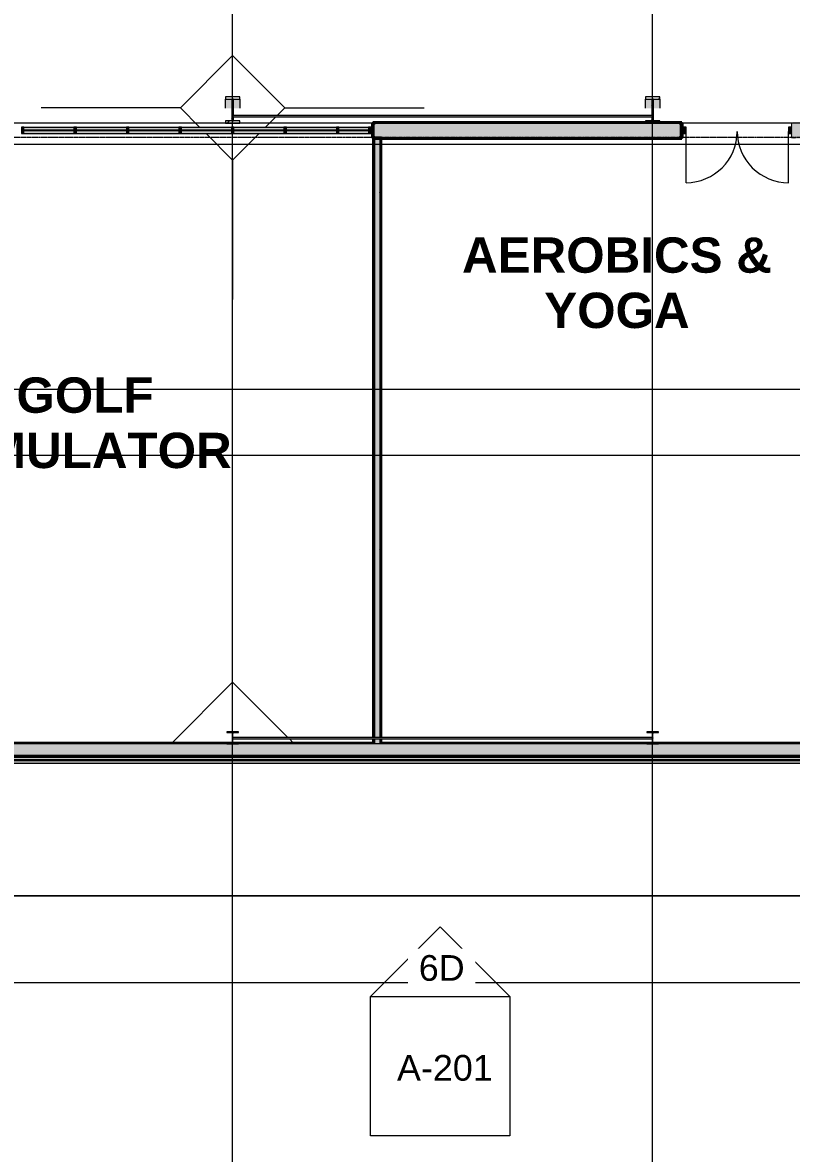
# Model space of a CAD drawing. Header units: inches. Extents: x 25369 to 33161, y -23509 to -20274.
# Drawn here: x 30318 to 30848, y -23070 to -22290 of the extents above; entities that cross this region are included whole.
import ezdxf

# ---------------------------------------------------------------- set-up
doc = ezdxf.new("R2010")
doc.units = ezdxf.units.IN
doc.header["$MEASUREMENT"] = 0
doc.linetypes.add('Dash 1_16_', pattern=[0.125, 0.0625, -0.0625])
doc.linetypes.add('Grid Line 1_2_', pattern=[0.875, 0.5, -0.125, 0.125, -0.125])
for name, color, linetype, lineweight in [('A-DETL', 90, 'Continuous', 9), ('A-DOOR', 31, 'Continuous', 9), ('A-GLAZ-CURT', 52, 'Continuous', 9), ('A-GLAZ-CWMG', 51, 'Continuous', 9), ('A-WALL', 113, 'Continuous', 9), ('A-WALL-PATT', 111, 'Continuous', 25), ('C-TOPO', 7, 'Continuous', 9), ('Conc', 7, 'Continuous', 13), ('G-ANNO-SYMB', 111, 'Continuous', 9), ('I-WALL', 2, 'Continuous', 9), ('L-SITE-WALL', 31, 'Continuous', 9), ('M-AREA-IDEN', 171, 'Continuous', 9), ('S-BEAM', 12, 'Continuous', 9), ('S-COLS', 52, 'Continuous', 9), ('S-GRID', 1, 'Continuous', 9)]:
    doc.layers.add(name, color=color, linetype=linetype, lineweight=lineweight)
doc.styles.add('Arial_1', font='arial.ttf', dxfattribs={"height": 17.703593})
doc.styles.add('Arial_B', font='arialbd.ttf', dxfattribs={"height": 24.354149})
pattern_1 = [(0, (5929.126, 0), (61.44, 15.36), [2.534, -43.546, 2.534, -43.546, -245.76]), (0, (5929.126, 0), (61.44, 15.36), [-92.16, 2.534, -89.626, 2.534, -43.546, -107.52]), (0, (5929.126, 0), (61.44, 15.36), [-230.4, 2.534, -28.186, 2.534, -74.266]), (120, (5952.166, 7.68), (-44.02215, 45.528601), [2.534, -43.546, 2.534, -43.546, -245.76]), (120, (5952.166, 7.68), (-44.02215, 45.528601), [-92.16, 2.534, -89.626, 2.534, -43.546, -107.52]), (120, (5952.166, 7.68), (-44.02215, 45.528601), [-230.4, 2.534, -28.186, 2.534, -74.266]), (240, (5959.846, 38.4), (-17.41785, -60.888601), [2.534, -43.546, 2.534, -43.546, -245.76]), (240, (5959.846, 38.4), (-17.41785, -60.888601), [-92.16, 2.534, -89.626, 2.534, -43.546, -107.52]), (240, (5959.846, 38.4), (-17.41785, -60.888601), [-230.4, 2.534, -28.186, 2.534, -74.266])]
pattern_2 = [(161.57, (5930.086, 0.96), (-7.6802237, -0.0009796), [0, -54.643, 6.067, 0]), (18.43, (5928.166, 0.96), (-7.6802237, 0.0009796), [0, -54.643, 6.067, 0]), (108.43, (5930.086, 0.96), (3.8382953, -19.20136532), [18.211, -42.499]), (71.57, (5928.166, 0.96), (3.8382953, 19.20136532), [18.211, -42.499])]
pattern_3 = [(225, (30752.017, -22360.053), (19.00703, -19.00703), []), (225, (30752.017, -22388.853), (19.00703, -19.00703), [])]
pattern_4 = [(225, (30462.517, -22360.053), (19.00703, -19.00703), []), (225, (30462.517, -22388.853), (19.00703, -19.00703), [])]

# ---------------------------------------------------------------- blocks, each defined once
blk = doc.blocks.new('Struct_Xcel_Sports Complex_rvt-2-Overall Floor Plan')
at = {"layer": 'L-SITE-WALL', "lineweight": 5}
h = blk.add_hatch(color=254, dxfattribs=at)
h.paths.add_polyline_path([(25977.95, -22798.8), (25981.02, -22798.8), (25981.02, -22795.43), (26018.08, -22795.43), (26018.08, -22798.8), (26088.45, -22798.8), (26088.45, -22795.43), (26123.27, -22795.43), (26123.27, -22790.8), (25980.77, -22790.8), (25980.77, -22798.62), (25836.27, -22798.62), (25836.27, -22795.3), (25797.58, -22795.3), (25797.58, -22798.62), (25672.89, -22798.62), (25672.83, -22798.48), (25336.81, -22798.43), (25336.81, -22796.91), (25501.08, -22796.91), (25501.08, -22796.55), (25336.74, -22796.55), (25336.74, -22798.62), (25244.4, -22798.62), (25244.4, -22798.8), (25797.83, -22798.8), (25797.83, -22795.43), (25836.02, -22795.43), (25836.02, -22798.8), (25976.39, -22798.8)], flags=0)
h.paths.add_polyline_path([(25170.82, -22798.8), (25243.4, -22798.8), (25243.4, -22798.62), (25112.52, -22798.62), (25112.52, -22795.3), (25074.08, -22795.3), (25074.08, -22795.43), (25112.27, -22795.44), (25112.27, -22798.8), (25170.39, -22798.8)], flags=0)
h.paths.add_polyline_path([(25074.08, -22798.8), (25074.08, -22798.62), (24244.02, -22798.62), (24244.02, -22790.8), (24137.7, -22790.8), (24137.7, -22795.43), (24172.52, -22795.43), (24172.52, -22798.8), (24207.7, -22798.8), (24207.7, -22795.43), (24243.77, -22795.43), (24243.77, -22798.8), (25073.33, -22798.8)], flags=0)
h.paths.add_polyline_path([(23907.48, -22798.8), (23954.52, -22798.8), (23954.52, -22795.43), (24132.95, -22795.43), (24132.95, -22790.8), (23954.27, -22790.8), (23954.27, -22798.62), (23375.52, -22798.62), (23375.52, -22795.3), (22949.77, -22795.28), (22949.77, -22790.8), (22949.27, -22790.8), (22949.24, -22794.66), (22949.02, -22795.12), (22948.57, -22795.3), (22941.9, -22795.28), (22941.47, -22795.1), (22941.27, -22794.6), (22941.27, -22790.8), (22810.7, -22790.8), (22810.7, -22798.62), (22652.4, -22798.62), (22652.4, -22798.8), (22811.39, -22798.8), (22811.39, -22795.43), (22832.58, -22795.43), (22832.58, -22798.8), (22867.77, -22798.8), (22867.77, -22795.43), (22941.02, -22795.43), (22941.02, -22798.8), (23337.08, -22798.8), (23337.08, -22795.43), (23375.27, -22795.43), (23375.27, -22798.8), (23837.3, -22798.8)], flags=0)
h.paths.add_polyline_path([(22651.4, -22798.8), (22651.4, -22798.62), (22458.77, -22798.62), (22458.77, -22795.3), (22420.08, -22795.3), (22420.08, -22798.62), (22314.02, -22798.62), (22314.02, -22790.8), (22171.52, -22790.8), (22171.52, -22795.43), (22313.77, -22795.43), (22313.77, -22798.8), (22420.33, -22798.8), (22420.33, -22795.43), (22458.52, -22795.43), (22458.52, -22798.8), (22644.14, -22798.8)], flags=0)
h.paths.add_polyline_path([(22059.02, -22798.8), (22059.58, -22798.8), (22059.58, -22795.43), (22059.02, -22795.43), (22059.02, -22798.8)], flags=0)
h.paths.add_polyline_path([(22941.33, -22798.48), (22941.33, -22796.91), (23336.77, -22796.91), (23336.77, -22798.48), (22959.98, -22798.48)], flags=0)
h.paths.add_polyline_path([(25505.64, -22796.91), (25517.89, -22796.91), (25517.89, -22795.3), (25505.64, -22795.3)], flags=0)
h.paths.add_polyline_path([(22061.58, -22795.43), (22166.77, -22795.43), (22166.77, -22790.8), (22061.52, -22790.8), (22061.52, -22795.43)], flags=0)
h.paths.add_polyline_path([(26199.02, -22795.43), (26281.52, -22795.43), (26281.52, -22790.8), (26128.02, -22790.8), (26128.02, -22795.43), (26198.02, -22795.43)], flags=0)
h.paths.add_polyline_path([(22941.96, -22794.95), (22948.57, -22794.95), (22948.81, -22794.85), (22948.92, -22794.6), (22948.92, -22790.8), (22941.61, -22790.8), (22941.64, -22794.66), (22941.72, -22794.85)], flags=0)
at = {"layer": 'A-DETL', "color": 7}
for p, q in [((24533.39, -22313.05), (24533.39, -22217.05)), ((24533.39, -22313.05), (24497.39, -22349.05)), ((24569.39, -22349.05), (24533.39, -22313.05)), ((24497.39, -22349.05), (24401.39, -22349.05)), ((24497.39, -22349.05), (24510.64, -22362.3)), ((24564.11, -22354.33), (24569.39, -22349.05)), ((24569.39, -22349.05), (24665.39, -22349.05)), ((24556.14, -22362.3), (24563.11, -22355.33)), ((24515.14, -22366.8), (24533.39, -22385.05)), ((24533.39, -22385.05), (24551.64, -22366.8)), ((24533.39, -22385.05), (24533.39, -22481.05)), ((24533.39, -22744.8), (24533.39, -22648.8)), ((24491.64, -22786.55), (24533.39, -22744.8)), ((24533.39, -22744.8), (24571.5, -22782.91)), ((24572.5, -22783.91), (24575.14, -22786.55))]:
    blk.add_line(p, q, dxfattribs=at)
at = {"layer": 'A-DETL', "linetype": 'Dash 1_16_'}
for p, q in [((24528.39, -22359.55), (24248.89, -22359.55)), ((24629.02, -22359.55), (24538.39, -22359.55)), ((24918.52, -22359.55), (24843.89, -22359.55)), ((24629.02, -22369.55), (24246.27, -22369.55)), ((24918.52, -22369.55), (24843.89, -22369.55))]:
    blk.add_line(p, q, dxfattribs=at)
at = {"layer": 'L-SITE-WALL', "color": 7}
blk.add_line((25074.08, -22798.8), (24243.77, -22798.8), dxfattribs=at)
blk = doc.blocks.new('W-Wide Flange-Column - B2_E-V5-Overall Floor Plan')
at = {"layer": 'S-COLS'}
h = blk.add_hatch(dxfattribs=at)
h.set_pattern_fill('FP_9', color=256, style=0, pattern_type=2)
h.set_pattern_definition([(225, (30752.017, -22783.178), (19.00703, -19.00703), []), (225, (30752.017, -22811.978), (19.00703, -19.00703), [])])
h.paths.add_polyline_path([(4, 4.13), (-4, 4.13), (-4, 3.69), (-0.84, 3.69), (-0.35, 3.49), (-0.14, 3), (-0.11, 0.65), (0.06, 0.73), (0.14, 0.73), (0.14, 3), (0.35, 3.49), (0.84, 3.69), (4, 3.69)], flags=0)
h.paths.add_polyline_path([(-0.14, -0.15), (-0.14, -3), (-0.35, -3.49), (-0.84, -3.69), (-4, -3.69), (-4, -4.12), (4, -4.12), (4, -3.69), (0.84, -3.69), (0.35, -3.49), (0.14, -3), (0.13, -0.27), (-0.06, -0.23)], flags=0)
at = {"layer": 'S-COLS', "lineweight": 15}
for p, q in [((4, 4.13), (-4, 4.13)), ((-4, 4.13), (-4, 3.69)), ((-4, 3.69), (-0.84, 3.69)), ((-0.14, 3), (-0.14, 0.62)), ((0.14, 0.73), (0.14, 3)), ((0.84, 3.69), (4, 3.69)), ((4, 3.69), (4, 4.13)), ((-0.84, -3.69), (-4, -3.69)), ((-4, -3.69), (-4, -4.12)), ((-4, -4.12), (4, -4.12)), ((-0.14, -0.15), (-0.14, -3)), ((0.14, -3), (0.14, -0.27)), ((4, -3.69), (0.84, -3.69)), ((4, -4.12), (4, -3.69))]:
    blk.add_line(p, q, dxfattribs=at)
for centre, start, end in [((-0.84, 3), 0, 90), ((0.84, 3), 90, 180), ((-0.84, -3), 270, 0), ((0.84, -3), 180, 270)]:
    blk.add_arc(centre, 0.691, start, end, dxfattribs=at)
blk = doc.blocks.new('W-Wide Flange-Column - B2_E-V11-Overall Floor Plan')
at = {"layer": 'S-COLS', "lineweight": 15}
for p, q in [((4, 4.13), (-4, 4.13)), ((-4, 4.13), (-4, 3.69)), ((-4, 3.69), (-0.84, 3.69)), ((-0.14, 3), (-0.14, 0.73)), ((0.14, 0.64), (0.14, 3)), ((0.84, 3.69), (4, 3.69)), ((4, 3.69), (4, 4.13)), ((-0.84, -3.69), (-4, -3.69)), ((-4, -3.69), (-4, -4.12)), ((-4, -4.12), (4, -4.12)), ((-0.14, -0.27), (-0.14, -3)), ((0.14, -3), (0.14, -0.17)), ((4, -3.69), (0.84, -3.69)), ((4, -4.12), (4, -3.69))]:
    blk.add_line(p, q, dxfattribs=at)
for centre, start, end in [((-0.84, 3), 0, 90), ((0.84, 3), 90, 180), ((-0.84, -3), 270, 0), ((0.84, -3), 180, 270)]:
    blk.add_arc(centre, 0.691, start, end, dxfattribs=at)
blk = doc.blocks.new('columns and girder2 - one-V29-Overall Floor Plan')
at = {"layer": 'S-BEAM'}
h = blk.add_hatch(dxfattribs=at)
h.set_pattern_fill('FP_26', color=256, style=0, pattern_type=2)
h.set_pattern_definition(pattern_3)
h.paths.add_polyline_path([(5, -1.25), (-5, -1.25), (-5, -2), (5, -2)], flags=0)
h.paths.add_polyline_path([(5, -17.03), (-5, -17.03), (-5, -18.55), (5, -18.55)], flags=0)
h.paths.add_polyline_path([(3, -1204.89), (-5, -1204.89), (-5, -1206.4), (5, -1206.4), (5, -1204.89)], flags=0)
h.paths.add_polyline_path([(3, -1224.25), (-5, -1224.25), (-5, -1225), (5, -1225), (5, -1224.25)], flags=0)
h = blk.add_hatch(dxfattribs=at)
h.set_pattern_fill('FP_26', color=256, style=0, pattern_type=2)
h.set_pattern_definition(pattern_3)
h.paths.add_polyline_path([(0, -5.72), (0.22, -5.6), (0.01, -5.71)], flags=0)
h.paths.add_polyline_path([(0.62, -2), (-0.63, -2), (-0.63, -17.03), (0.62, -17.03), (0.62, -5.72), (-0.16, -5.67), (-0.36, -5.33), (-0.22, -4.84), (0, -4.72), (0.62, -4.72), (0.62, -3.89)], flags=0)
h.paths.add_polyline_path([(-0.63, -1206.4), (-0.63, -1224.25), (0.62, -1224.25), (0.56, -1216.22), (-0.11, -1216.15), (-0.29, -1216.06), (-0.4, -1215.7), (-0.28, -1215.35), (0.01, -1215.21), (0.62, -1215.21), (0.62, -1206.4)], flags=0)
h = blk.add_hatch(color=256, dxfattribs=at)
h.paths.add_polyline_path([(-0.63, -10.69), (-5, -10.69), (-5, -17.03), (-0.63, -17.03), (-0.63, -13.58)], flags=0)
h.paths.add_polyline_path([(3, -10.69), (0.62, -10.69), (0.62, -17.03), (5, -17.03), (5, -10.69)], flags=0)
at = {"layer": 'S-BEAM', "lineweight": 15}
for p, q in [((-5, -1.25), (-5, -2)), ((-5, -2), (5, -2)), ((0.62, -2), (-0.63, -2)), ((-0.63, -2), (-0.63, -17.03)), ((0.62, -4.72), (0.62, -2)), ((0.62, -17.03), (0.62, -5.72)), ((5, -2), (5, -1.25)), ((5, -17.03), (-5, -17.03)), ((-5, -17.03), (-5, -18.55)), ((-5, -18.55), (5, -18.55)), ((-0.63, -17.03), (0.62, -17.03)), ((5, -18.55), (5, -17.03))]:
    blk.add_line(p, q, dxfattribs=at)
at = {"layer": 'S-BEAM'}
for p, q in [((-5, -17.03), (-5, -10.69)), ((5, -10.69), (5, -17.03))]:
    blk.add_line(p, q, dxfattribs=at)
blk = doc.blocks.new('columns and girder2 - one-V30-Overall Floor Plan')
at = {"layer": 'S-BEAM'}
h = blk.add_hatch(dxfattribs=at)
h.set_pattern_fill('FP_27', color=256, style=0, pattern_type=2)
h.set_pattern_definition(pattern_4)
h.paths.add_polyline_path([(5, -0.5), (-5, -0.5), (-5, -2), (5, -2)], flags=0)
h.paths.add_polyline_path([(-5, -17.03), (-5, -18.55), (5, -18.55), (5, -17.03)], flags=0)
h.paths.add_polyline_path([(-5, -1204.89), (-5, -1206.4), (5, -1206.4), (5, -1204.89)], flags=0)
h.paths.add_polyline_path([(5, -1224.25), (-5, -1224.25), (-5, -1225), (5, -1225)], flags=0)
h = blk.add_hatch(dxfattribs=at)
h.set_pattern_fill('FP_27', color=256, style=0, pattern_type=2)
h.set_pattern_definition(pattern_4)
h.paths.add_polyline_path([(0.62, -2), (-0.63, -2), (-0.63, -4.72), (0.1, -4.78), (0.26, -4.87), (0.35, -5.27), (0.26, -5.57), (-0.1, -5.72), (-0.63, -5.72), (-0.63, -17.03), (0.62, -17.03), (0.62, -3.89)], flags=0)
h.paths.add_polyline_path([(-0.63, -1206.4), (-0.6, -1215.22), (-0.3, -1215.22), (-0.03, -1215.36), (0.08, -1215.72), (-0.04, -1216.07), (-0.43, -1216.21), (-0.63, -1216.22), (-0.63, -1224.25), (0.62, -1224.25), (0.62, -1206.4)], flags=0)
h = blk.add_hatch(color=256, dxfattribs=at)
h.paths.add_polyline_path([(0.62, -10.69), (0.62, -17.03), (5, -17.03), (5, -10.69)], flags=0)
h.paths.add_polyline_path([(-5, -10.69), (-5, -17.03), (-0.63, -17.03), (-0.63, -10.69)], flags=0)
at = {"layer": 'S-BEAM', "lineweight": 15}
for p, q in [((5, -0.5), (-5, -0.5)), ((-5, -0.5), (-5, -2)), ((-5, -2), (5, -2)), ((0.62, -2), (-0.63, -2)), ((-0.63, -2), (-0.63, -4.72)), ((-0.63, -5.72), (-0.63, -17.03)), ((0.62, -17.03), (0.62, -2)), ((5, -2), (5, -0.5)), ((5, -17.03), (-5, -17.03)), ((-5, -17.03), (-5, -18.55)), ((-5, -18.55), (5, -18.55)), ((-0.63, -17.03), (0.62, -17.03)), ((5, -18.55), (5, -17.03))]:
    blk.add_line(p, q, dxfattribs=at)
at = {"layer": 'S-BEAM'}
for p, q in [((-5, -17.03), (-5, -10.69)), ((5, -10.69), (5, -17.03))]:
    blk.add_line(p, q, dxfattribs=at)
blk = doc.blocks.new('System Panel - Interior Glazing-1259709-Overall Floor Plan')
at = {"layer": 'A-GLAZ-CURT'}
blk.add_hatch(color=256, dxfattribs=at).paths.add_polyline_path([(10.19, -0.56), (-10.19, -0.56), (-10.19, -0.94), (10.19, -0.94)], flags=0)
for p, q in [((10.19, -0.56), (-10.19, -0.56)), ((-10.19, -0.56), (-10.19, -0.94)), ((-10.19, -0.94), (10.19, -0.94)), ((10.19, -0.94), (10.19, -0.56))]:
    blk.add_line(p, q, dxfattribs=at)
blk = doc.blocks.new('System Panel - Interior Glazing-1220293-Overall Floor Plan')
at = {"layer": 'A-GLAZ-CURT'}
blk.add_hatch(color=256, dxfattribs=at).paths.add_polyline_path([(17.22, -0.56), (-17.22, -0.56), (-17.22, -0.94), (17.22, -0.94)], flags=0)
for p, q in [((17.22, -0.56), (-17.22, -0.56)), ((-17.22, -0.56), (-17.22, -0.94)), ((-17.22, -0.94), (17.22, -0.94)), ((17.22, -0.94), (17.22, -0.56))]:
    blk.add_line(p, q, dxfattribs=at)
blk = doc.blocks.new('Rectangular Mullion - Interior 1_75_ x 4_5_-1259707-Overall Floor Plan')
at = {"layer": 'A-GLAZ-CWMG'}
h = blk.add_hatch(color=256, dxfattribs=at)
h.paths.add_polyline_path([(24609.34, -22366.8), (24627.02, -22366.8), (24627.02, -22364.74), (24606.64, -22364.74), (24606.64, -22366.8)], flags=0)
h.paths.add_polyline_path([(24609.34, -22364.37), (24627.02, -22364.37), (24627.02, -22362.3), (24606.64, -22362.3), (24606.64, -22364.37)], flags=0)
for p, q in [((24606.64, -22362.3), (24627.02, -22362.3)), ((24606.64, -22366.8), (24627.02, -22366.8))]:
    blk.add_line(p, q, dxfattribs=at)
blk = doc.blocks.new('Rectangular Mullion - Interior 1_75_ x 4_5_-1179494-Overall Floor Plan')
at = {"layer": 'A-GLAZ-CWMG'}
h = blk.add_hatch(color=256, dxfattribs=at)
h.paths.add_polyline_path([(24574.24, -22366.8), (24604.89, -22366.8), (24604.89, -22364.74), (24570.45, -22364.74), (24570.45, -22366.8)], flags=0)
h.paths.add_polyline_path([(24574.24, -22364.37), (24604.89, -22364.37), (24604.89, -22362.3), (24570.45, -22362.3), (24570.45, -22364.37)], flags=0)
for p, q in [((24570.45, -22362.3), (24604.89, -22362.3)), ((24570.45, -22366.8), (24604.89, -22366.8))]:
    blk.add_line(p, q, dxfattribs=at)
blk = doc.blocks.new('Rectangular Mullion - Interior 1_75_ x 4_5_-1220298-Overall Floor Plan')
at = {"layer": 'A-GLAZ-CWMG'}
blk.add_hatch(color=256, dxfattribs=at).paths.add_polyline_path([(0, -1.5), (0, 3), (-1.75, 3), (-1.75, -1.5)], flags=0)
at = {"layer": 'A-GLAZ-CWMG', "lineweight": 13}
for p, q in [((0, 3), (-1.75, 3)), ((-1.75, 3), (-1.75, -1.5)), ((0, -1.5), (0, 3)), ((-1.75, -1.5), (0, -1.5))]:
    blk.add_line(p, q, dxfattribs=at)
blk = doc.blocks.new('Rectangular Mullion - Interior 1_75_ x 4_5_-1220290-Overall Floor Plan')
at = {"layer": 'A-GLAZ-CWMG'}
blk.add_hatch(color=256, dxfattribs=at).paths.add_polyline_path([(-0.88, -1.5), (-0.88, 3), (0.87, 3), (0.87, -1.5)], flags=0)
at = {"layer": 'A-GLAZ-CWMG', "lineweight": 13}
for p, q in [((-0.88, 3), (0.87, 3)), ((-0.88, -1.5), (-0.88, 3)), ((0.87, 3), (0.87, -1.5)), ((0.87, -1.5), (-0.88, -1.5))]:
    blk.add_line(p, q, dxfattribs=at)
blk = doc.blocks.new('Round Bar - 1_-1257056-Overall Floor Plan')
at = {"layer": 'S-BEAM'}
for points in [[(24533.39, -22355.33), (24533.65, -22355.19), (24533.76, -22354.83), (24533.65, -22354.48), (24533.39, -22354.33), (24533.13, -22354.48), (24533.02, -22354.83), (24533.13, -22355.19)], [(24626.88, -22355.33), (24678.15, -22355.26), (24678.14, -22355.02), (24678.1, -22354.33), (24533.49, -22354.39), (24533.68, -22354.57), (24533.73, -22354.92), (24533.57, -22355.23), (24533.49, -22355.33), (24609.34, -22355.33)]]:
    blk.add_hatch(color=256, dxfattribs=at).paths.add_polyline_path(points, flags=0)
for p, q in [((24678.62, -22354.33), (24533.39, -22354.33)), ((24533.39, -22355.33), (24678.62, -22355.33))]:
    blk.add_line(p, q, dxfattribs=at)
for start_param, end_param in [(0, 3.141593), (3.141593, 6.283185)]:
    blk.add_ellipse((24533.39, -22354.83), major_axis=(0, 0.5), ratio=0.73532, start_param=start_param, end_param=end_param, dxfattribs=at)
blk = doc.blocks.new('Round Bar - 1_-1257174-Overall Floor Plan')
at = {"layer": 'S-BEAM'}
for points in [[(24802.35, -22355.33), (24822.73, -22355.28), (24822.53, -22354.94), (24822.61, -22354.52), (24822.89, -22354.33), (24678.15, -22354.41), (24678.14, -22354.64), (24678.14, -22355.28), (24678.17, -22355.33), (24784.8, -22355.33)], [(24822.89, -22355.33), (24823.05, -22355.28), (24823.18, -22355.15), (24823.25, -22354.72), (24823.05, -22354.38), (24822.89, -22354.33), (24822.6, -22354.52), (24822.53, -22354.95), (24822.6, -22355.15)]]:
    blk.add_hatch(color=256, dxfattribs=at).paths.add_polyline_path(points, flags=0)
for p, q in [((24822.89, -22354.33), (24677.63, -22354.33)), ((24677.69, -22355.33), (24822.89, -22355.33))]:
    blk.add_line(p, q, dxfattribs=at)
for start_param, end_param in [(0, 3.141593), (3.141593, 6.283185)]:
    blk.add_ellipse((24822.89, -22354.83), major_axis=(0, 0.5), ratio=0.73532, start_param=start_param, end_param=end_param, dxfattribs=at)
blk = doc.blocks.new('Round Bar - 1_-1264636-Overall Floor Plan')
at = {"layer": 'S-BEAM'}
for points in [[(24533.34, -22783.91), (24533.5, -22783.77), (24533.56, -22783.41), (24533.5, -22783.06), (24533.34, -22782.91), (24533.19, -22783.06), (24533.12, -22783.41), (24533.19, -22783.77)], [(24678.13, -22783.91), (24678.13, -22782.91), (24533.43, -22783), (24533.51, -22783.15), (24533.53, -22783.59), (24533.42, -22783.84), (24533.42, -22783.91), (24678.12, -22783.91)]]:
    blk.add_hatch(color=256, dxfattribs=at).paths.add_polyline_path(points, flags=0)
for p, q in [((24678.94, -22782.91), (24533.34, -22782.91)), ((24533.34, -22783.91), (24678.92, -22783.91))]:
    blk.add_line(p, q, dxfattribs=at)
for start_param, end_param in [(0, 3.141593), (3.141593, 6.283185)]:
    blk.add_ellipse((24533.34, -22783.41), major_axis=(0, 0.5), ratio=0.440323, start_param=start_param, end_param=end_param, dxfattribs=at)
blk = doc.blocks.new('Round Bar - 1_-1264677-Overall Floor Plan')
at = {"layer": 'S-BEAM'}
for points in [[(24819.89, -22783.91), (24822.82, -22783.83), (24822.74, -22783.68), (24822.73, -22783.24), (24822.84, -22782.99), (24822.84, -22782.91), (24678.13, -22783), (24678.13, -22783.91), (24802.35, -22783.91)], [(24822.91, -22783.91), (24823.07, -22783.77), (24823.13, -22783.41), (24823.07, -22783.06), (24822.91, -22782.91), (24822.76, -22783.06), (24822.69, -22783.41), (24822.76, -22783.77)]]:
    blk.add_hatch(color=256, dxfattribs=at).paths.add_polyline_path(points, flags=0)
for p, q in [((24822.91, -22782.91), (24677.33, -22782.91)), ((24677.32, -22783.91), (24822.91, -22783.91))]:
    blk.add_line(p, q, dxfattribs=at)
for start_param, end_param in [(0, 3.141593), (3.141593, 6.283185)]:
    blk.add_ellipse((24822.91, -22783.41), major_axis=(0, 0.5), ratio=0.440323, start_param=start_param, end_param=end_param, dxfattribs=at)
blk = doc.blocks.new('Door_Single_Storefront - one-1371410-Overall Floor Plan')
at = {"layer": 'A-DOOR'}
blk.add_line((-17.65625, -35.3125), (-17.65625, 0), dxfattribs=at)
blk.add_arc((-17.65625, 0), 35.3125, 270, 0, dxfattribs=at)
blk = doc.blocks.new('Rectangular Mullion - Interior 1_75_ x 4_5_-1318268-Overall Floor Plan')
at = {"layer": 'A-GLAZ-CWMG'}
blk.add_hatch(color=256, dxfattribs=at).paths.add_polyline_path([(0, 1.5), (0, -3), (-1.75, -3), (-1.75, 1.5)], flags=0)
at = {"layer": 'A-GLAZ-CWMG', "lineweight": 13}
for p, q in [((-1.75, 1.5), (0, 1.5)), ((-1.75, -3), (-1.75, 1.5)), ((0, 1.5), (0, -3)), ((0, -3), (-1.75, -3))]:
    blk.add_line(p, q, dxfattribs=at)
blk = doc.blocks.new('Rectangular Mullion - Interior 1_75_ x 4_5_-1318283-Overall Floor Plan')
at = {"layer": 'A-GLAZ-CWMG'}
blk.add_hatch(color=256, dxfattribs=at).paths.add_polyline_path([(-1.75, 1.5), (-1.75, -3), (0, -3), (0, 1.5)], flags=0)
at = {"layer": 'A-GLAZ-CWMG', "lineweight": 13}
for p, q in [((0, 1.5), (-1.75, 1.5)), ((-1.75, 1.5), (-1.75, -3)), ((0, -3), (0, 1.5)), ((-1.75, -3), (0, -3))]:
    blk.add_line(p, q, dxfattribs=at)
blk = doc.blocks.new('Door_Single_Storefront - one-1371411-Overall Floor Plan')
at = {"layer": 'A-DOOR'}
blk.add_line((-17.65625, 35.3125), (-17.65625, 0), dxfattribs=at)
blk.add_arc((-17.65625, 0), 35.3125, 360, 90, dxfattribs=at)
blk = doc.blocks.new('Elevation - Detail Number-93309-Overall Floor Plan')
at = {"layer": 'G-ANNO-SYMB'}
for p, q in [((-0.25, -0.25), (-0.25, 0.25)), ((-0.25, 0.25), (0.25, 0.25)), ((0.25, 0.25), (0.25, -0.25)), ((0.25, -0.25), (-0.25, -0.25))]:
    blk.add_line(p, q, dxfattribs=at)
blk = doc.blocks.new('Elevation - Detail Number-93036-Overall Floor Plan')
at = {"layer": 'G-ANNO-SYMB'}
for p, q in [((0, 0.25), (-0.25, 0)), ((0.25, 0), (0, 0.25)), ((-0.25, 0), (0.25, 0))]:
    blk.add_line(p, q, dxfattribs=at)

msp = doc.modelspace()

# ---------------------------------------------------------------- hatches: boundary and pattern name
at = {"layer": 'A-WALL', "lineweight": 5}
h = msp.add_hatch(color=256, dxfattribs=at)
h.paths.add_polyline_path([(30173.89, -22796.8), (30173.85, -22787.3), (30173.14, -22787.3), (30173.14, -22796.8)], flags=0)
h.paths.add_polyline_path([(31003.2, -22796.8), (31003.2, -22786.55), (30899.14, -22786.55), (30899.14, -22787.3), (31002.45, -22787.3), (31002.45, -22796.8)], flags=0)
h.paths.add_polyline_path([(30187.54, -22787.3), (30458.52, -22787.3), (30458.52, -22786.87), (30461.68, -22786.87), (30462.22, -22786.55), (30173.32, -22786.55), (30173.36, -22786.67), (30173.85, -22786.87), (30177.02, -22786.87), (30177.02, -22787.3)], flags=0)
h.paths.add_polyline_path([(30573.56, -22787.3), (30748.02, -22787.3), (30748.02, -22786.87), (30751.18, -22786.87), (30751.72, -22786.55), (30565.14, -22786.55), (30565.14, -22787.3)], flags=0)
h.paths.add_polyline_path([(30766.57, -22787.3), (30894.39, -22787.3), (30894.39, -22786.55), (30752.32, -22786.55), (30752.36, -22786.67), (30752.85, -22786.87), (30756.02, -22786.87), (30756.02, -22787.3)], flags=0)
h.paths.add_polyline_path([(30468.28, -22787.3), (30559.14, -22787.3), (30559.14, -22786.55), (30462.82, -22786.55), (30462.86, -22786.67), (30463.35, -22786.87), (30466.52, -22786.87), (30466.52, -22787.3)], flags=0)
for points in [[(30173.14, -22798.3), (31003.2, -22798.3), (31003.2, -22796.8), (30173.14, -22796.8)], [(30173.89, -22795.8), (31002.45, -22795.8), (31002.45, -22795.3), (30173.89, -22795.3)]]:
    msp.add_hatch(color=256, dxfattribs=at).paths.add_polyline_path(points, flags=0)
at = {"layer": 'A-WALL'}
msp.add_hatch(color=256, dxfattribs=at).paths.add_polyline_path([(30173.14, -22798.62), (31003.2, -22798.62), (31003.2, -22798.3), (30173.14, -22798.3)], flags=0)
at = {"layer": 'A-WALL-PATT', "lineweight": 9}
h = msp.add_hatch(dxfattribs=at)
h.set_pattern_fill('FP_16', color=256, style=0, pattern_type=2)
h.set_pattern_definition(pattern_2)
h.paths.add_polyline_path([(31667.89, -22369.55), (31667.89, -22359.55), (31492.64, -22359.55), (31492.64, -22369.55), (31661.43, -22369.55)], flags=0)
h.paths.add_polyline_path([(31410.64, -22369.55), (31410.64, -22359.55), (31090.64, -22359.55), (31090.64, -22369.55), (31310.5, -22369.55)], flags=0)
h.paths.add_polyline_path([(31047.14, -22369.55), (31047.14, -22359.55), (30849.39, -22359.55), (30849.39, -22369.55), (31029.76, -22369.55)], flags=0)
h.paths.add_polyline_path([(30771.27, -22369.55), (30771.27, -22359.55), (30559.89, -22359.55), (30559.89, -22369.55), (30749.02, -22369.55)], flags=0)
h.paths.add_polyline_path([(28727.77, -22369.55), (28727.77, -22359.55), (28710.52, -22359.55), (28710.52, -22369.55), (28713.64, -22369.55)], flags=0)
h = msp.add_hatch(dxfattribs=at)
h.set_pattern_fill('FP_15', color=256, style=0, pattern_type=2)
h.set_pattern_definition(pattern_1)
h.paths.add_polyline_path([(30559.14, -22787.3), (30559.77, -22787.3), (30559.77, -22783.91), (30559.14, -22783.91), (30559.14, -22786.55)], flags=0)
h.paths.add_polyline_path([(30559.77, -22782.91), (30559.77, -22370.18), (30564.52, -22370.18), (30564.52, -22369.55), (30559.14, -22369.55), (30559.15, -22782.91)], flags=0)
h = msp.add_hatch(dxfattribs=at)
h.set_pattern_fill('FP_15', color=256, style=0, pattern_type=2)
h.set_pattern_definition(pattern_1)
h.paths.add_polyline_path([(30559.77, -22787.3), (30560.39, -22787.3), (30560.39, -22783.91), (30559.77, -22783.91), (30559.77, -22786.55)], flags=0)
h.paths.add_polyline_path([(30560.39, -22782.91), (30560.39, -22370.8), (30563.89, -22370.8), (30563.89, -22370.18), (30559.77, -22370.18), (30559.77, -22782.91)], flags=0)
h = msp.add_hatch(dxfattribs=at)
h.set_pattern_fill('FP_15', color=256, style=0, pattern_type=2)
h.set_pattern_definition(pattern_1)
h.paths.add_polyline_path([(30563.89, -22787.3), (30564.52, -22787.3), (30564.51, -22783.91), (30563.89, -22783.91), (30563.89, -22786.55)], flags=0)
h.paths.add_polyline_path([(30564.52, -22782.91), (30564.52, -22370.18), (30563.89, -22370.18), (30563.89, -22782.91), (30564.51, -22782.91)], flags=0)
h = msp.add_hatch(dxfattribs=at)
h.set_pattern_fill('FP_15', color=256, style=0, pattern_type=2)
h.set_pattern_definition(pattern_1)
h.paths.add_polyline_path([(30564.52, -22787.3), (30565.14, -22787.3), (30565.14, -22783.91), (30564.52, -22783.91), (30564.52, -22786.55)], flags=0)
h.paths.add_polyline_path([(30565.14, -22782.91), (30565.14, -22369.55), (30564.52, -22369.55), (30564.52, -22782.91), (30565.14, -22782.91)], flags=0)
h = msp.add_hatch(dxfattribs=at)
h.set_pattern_fill('FP_16', color=256, style=0, pattern_type=2)
h.set_pattern_definition(pattern_2)
h.paths.add_polyline_path([(30187.54, -22795.3), (31002.45, -22795.3), (31002.45, -22787.3), (30173.89, -22787.3), (30173.89, -22795.3)], flags=0)
h = msp.add_hatch(dxfattribs=at)
h.set_pattern_fill('FP_18', color=256, style=0, pattern_type=2)
h.set_pattern_definition([(0, (5929.126, 0), (0, 24), []), (90, (5929.126, 0), (-24, 1e-15), [])])
h.paths.add_polyline_path([(30173.89, -22796.8), (31002.45, -22796.8), (31002.45, -22795.8), (30173.89, -22795.8)], flags=0)
at = {"layer": 'I-WALL'}
h = msp.add_hatch(color=256, dxfattribs=at)
h.paths.add_polyline_path([(31667.89, -22369.55), (31668.64, -22369.55), (31668.64, -22358.8), (31491.89, -22358.8), (31491.89, -22369.55), (31492.64, -22369.55), (31492.64, -22359.55), (31667.89, -22359.55)], flags=0)
h.paths.add_polyline_path([(31410.64, -22369.55), (31411.39, -22369.55), (31411.39, -22358.8), (31089.89, -22358.8), (31089.89, -22369.55), (31090.64, -22369.55), (31090.64, -22359.55), (31410.64, -22359.55)], flags=0)
h.paths.add_polyline_path([(31047.89, -22369.55), (31047.89, -22358.8), (30848.64, -22358.8), (30848.64, -22369.55), (30849.39, -22369.55), (30849.39, -22359.55), (31047.14, -22359.55), (31047.14, -22369.55)], flags=0)
h.paths.add_polyline_path([(30772.02, -22369.55), (30772.02, -22358.8), (30559.14, -22358.8), (30559.14, -22369.55), (30559.89, -22369.55), (30559.89, -22359.55), (30771.27, -22359.55), (30771.27, -22369.55)], flags=0)
h.paths.add_polyline_path([(28727.77, -22369.55), (28728.52, -22369.55), (28728.52, -22358.8), (28720.52, -22358.8), (28720.52, -22359.55), (28727.77, -22359.55)], flags=0)
at = {"layer": 'I-WALL', "lineweight": 5}
h = msp.add_hatch(color=256, dxfattribs=at)
h.paths.add_polyline_path([(31668.64, -22370.3), (31668.64, -22369.55), (31491.89, -22369.55), (31491.89, -22370.3), (31661.43, -22370.3)], flags=0)
h.paths.add_polyline_path([(31411.39, -22370.3), (31411.39, -22369.55), (31236.89, -22369.55), (31236.89, -22370.3), (31310.5, -22370.3)], flags=0)
h.paths.add_polyline_path([(31232.14, -22370.3), (31232.14, -22369.55), (31089.89, -22369.55), (31089.89, -22370.3), (31170.13, -22370.3)], flags=0)
h.paths.add_polyline_path([(31047.89, -22370.3), (31047.89, -22369.55), (30848.64, -22369.55), (30848.64, -22370.3), (31029.76, -22370.3)], flags=0)
h.paths.add_polyline_path([(30772.02, -22370.3), (30772.02, -22369.55), (30559.14, -22369.55), (30559.14, -22370.3), (30749.02, -22370.3)], flags=0)
h.paths.add_polyline_path([(28728.52, -22370.3), (28728.52, -22369.55), (28710.52, -22369.55), (28710.52, -22370.3), (28713.64, -22370.3)], flags=0)
h = msp.add_hatch(color=256, dxfattribs=at)
h.paths.add_polyline_path([(30560.39, -22787.3), (30563.89, -22787.3), (30563.89, -22783.91), (30560.39, -22783.91), (30560.39, -22786.55)], flags=0)
h.paths.add_polyline_path([(30561.89, -22782.91), (30563.89, -22782.91), (30563.89, -22370.8), (30560.39, -22370.8), (30560.42, -22782.91)], flags=0)
at = {"layer": 'L-SITE-WALL', "lineweight": 5}
h = msp.add_hatch(color=256, dxfattribs=at)
h.paths.add_polyline_path([(32187.82, -22800.8), (32216.02, -22800.8), (32216.02, -22798.8), (32215.14, -22798.8), (32215.14, -22799.93), (32017.58, -22799.93), (32017.58, -22798.8), (31947.2, -22798.8), (31947.2, -22799.93), (31910.14, -22799.93), (31910.14, -22798.8), (31765.14, -22798.8), (31765.14, -22799.93), (31726.95, -22799.93), (31726.95, -22798.8), (31173.53, -22798.8), (31173.53, -22800.8), (32152.73, -22800.8)], flags=0)
h.paths.add_polyline_path([(31163.21, -22799.27), (31163.06, -22799.4), (31163.21, -22799.33)], flags=0)
h.paths.add_polyline_path([(31169.33, -22799.27), (31169.39, -22799.4), (31169.56, -22799.39), (31169.36, -22799.28)], flags=0)
h.paths.add_polyline_path([(31161.87, -22800.8), (31161.92, -22800.72), (31161.87, -22800.58), (31161.87, -22799.4), (31162.72, -22799.4), (31162.75, -22799.25), (31164.31, -22799.13), (31169.33, -22799.21), (31169.35, -22799.26), (31169.84, -22799.29), (31169.84, -22799.37), (31169.9, -22799.4), (31170.67, -22799.4), (31170.67, -22800.8), (31172.53, -22800.8), (31172.53, -22798.8), (31041.39, -22798.8), (31041.39, -22799.93), (31003.2, -22799.93), (31003.2, -22798.8), (30172.89, -22798.8), (30172.89, -22799.93), (30136.83, -22799.93), (30136.83, -22798.8), (30101.64, -22798.8), (30101.64, -22799.93), (29883.64, -22799.93), (29883.64, -22798.8), (29304.39, -22798.8), (29304.39, -22799.93), (29266.2, -22799.93), (29266.2, -22798.8), (28870.14, -22798.8), (28870.14, -22799.93), (28796.89, -22799.93), (28796.89, -22798.8), (28761.7, -22798.8), (28761.7, -22799.93), (28740.52, -22799.93), (28740.52, -22798.8), (28581.53, -22798.8), (28581.53, -22800.8), (31161.36, -22800.8)], flags=0)
h.paths.add_polyline_path([(31162.31, -22800.8), (31162.31, -22800.72), (31162.29, -22800.8)], flags=0)
h.paths.add_polyline_path([(31170.18, -22800.8), (31170.27, -22800.72), (31170.22, -22800.71)], flags=0)
h.paths.add_polyline_path([(28571.21, -22799.27), (28571.06, -22799.4), (28571.21, -22799.33)], flags=0)
h.paths.add_polyline_path([(28577.33, -22799.27), (28577.39, -22799.4), (28577.45, -22799.33), (28577.36, -22799.28)], flags=0)
h.paths.add_polyline_path([(28555.72, -22800.8), (28569.92, -22800.72), (28569.87, -22800.58), (28569.87, -22799.4), (28570.72, -22799.4), (28570.75, -22799.25), (28572.31, -22799.13), (28577.33, -22799.21), (28577.35, -22799.26), (28577.84, -22799.29), (28577.84, -22799.37), (28577.9, -22799.4), (28578.67, -22799.4), (28578.67, -22800.8), (28580.53, -22800.8), (28580.53, -22798.8), (28387.64, -22798.8), (28387.64, -22799.93), (28349.45, -22799.93), (28349.45, -22798.8), (28242.89, -22798.8), (28242.89, -22799.93), (27988.7, -22799.93), (27988.7, -22798.8), (27988.14, -22798.8), (27988.14, -22799.93), (27986.14, -22799.93), (27986.14, -22798.8), (27985.27, -22798.8), (27985.27, -22800.8), (28538.18, -22800.8)], flags=0)
at = {"layer": 'S-COLS'}
h = msp.add_hatch(dxfattribs=at)
h.set_pattern_fill('FP_13', color=256, style=0, pattern_type=2)
h.set_pattern_definition([(45, (5929.126, 0), (-19.00703, 19.00703), []), (45, (5929.126, 28.8), (-19.00703, 19.00703), [])])
h.paths.add_polyline_path([(30561.03, -22369.55), (30560.9, -22369.24), (30560.6, -22369.12), (30558.67, -22368.81), (30558.67, -22360.29), (30560.9, -22359.86), (30561.03, -22359.55), (30558.14, -22359.55), (30558.14, -22369.55)], flags=0)

# ---------------------------------------------------------------- linework, layer by layer
at = {"layer": 'A-WALL'}
for p, q in [((30559.89, -22359.55), (30559.89, -22369.55)), ((30559.89, -22359.55), (30771.27, -22359.55)), ((30771.27, -22369.55), (30771.27, -22359.55)), ((30559.77, -22370.18), (30559.77, -22782.94)), ((30564.52, -22370.18), (30559.77, -22370.18)), ((30564.52, -22370.18), (30564.52, -22782.94)), ((30565.14, -22369.55), (30771.27, -22369.55)), ((30563.89, -22370.8), (30560.39, -22370.8)), ((30560.39, -22370.8), (30560.39, -22782.94)), ((30563.89, -22370.8), (30563.89, -22782.94)), ((30458.52, -22787.3), (30177.02, -22787.3)), ((30748.02, -22787.3), (30466.52, -22787.3)), ((30559.14, -22786.55), (30559.14, -22787.3)), ((30559.77, -22783.87), (30559.77, -22787.3)), ((30560.39, -22783.87), (30560.39, -22787.3)), ((30563.89, -22783.87), (30563.89, -22787.3)), ((30564.52, -22783.87), (30564.52, -22787.3)), ((30565.14, -22786.55), (30565.14, -22787.3)), ((31002.45, -22787.3), (30756.02, -22787.3)), ((31003.2, -22796.8), (30173.14, -22796.8)), ((31003.2, -22798.3), (30173.14, -22798.3)), ((31002.45, -22795.3), (30173.89, -22795.3)), ((31002.45, -22795.8), (30173.89, -22795.8))]:
    msp.add_line(p, q, dxfattribs=at)
at = {"layer": 'A-WALL', "lineweight": 25}
for p, q in [((30462.22, -22786.55), (30173.32, -22786.55)), ((30559.14, -22786.55), (30462.82, -22786.55)), ((30751.72, -22786.55), (30565.14, -22786.55)), ((30894.39, -22786.55), (30752.32, -22786.55)), ((30173.14, -22798.62), (31003.2, -22798.62))]:
    msp.add_line(p, q, dxfattribs=at)
at = {"layer": 'C-TOPO'}
for p, q in [((30173.14, -22892.07), (31910.14, -22892.07)), ((31910.14, -22892.07), (30173.14, -22892.07)), ((32293.1, -22952.07), (29633.03, -22952.07)), ((32214.02, -22952.07), (29633.03, -22952.07))]:
    msp.add_line(p, q, dxfattribs=at)
at = {"layer": 'Conc'}
for p, q in [((30173.14, -22892.07), (31910.14, -22892.07)), ((32088.02, -22952.07), (29633.03, -22952.07))]:
    msp.add_line(p, q, dxfattribs=at)
at = {"layer": 'G-ANNO-SYMB'}
for p, q in [((32512.73, -22374.36), (27926.42, -22374.36)), ((32512.73, -22588.63), (27922.79, -22588.63))]:
    msp.add_line(p, q, dxfattribs=at)
at = {"layer": 'I-WALL', "lineweight": 25}
for p, q in [((30559.14, -22358.8), (30559.14, -22782.94)), ((30772.02, -22358.8), (30559.14, -22358.8)), ((30772.02, -22370.3), (30772.02, -22358.8)), ((30565.14, -22369.55), (30559.14, -22369.55)), ((30559.14, -22370.3), (30772.02, -22370.3)), ((30565.14, -22782.94), (30565.14, -22369.55)), ((30559.14, -22783.87), (30559.14, -22786.55)), ((30565.14, -22786.55), (30565.14, -22783.87))]:
    msp.add_line(p, q, dxfattribs=at)
at = {"layer": 'L-SITE-WALL'}
for p, q in [((30172.89, -22798.8), (31003.2, -22798.8)), ((31161.95, -22800.8), (28581.51, -22800.8))]:
    msp.add_line(p, q, dxfattribs=at)
at = {"layer": 'S-COLS', "lineweight": 15}
for p, q in [((30561.03, -22359.55), (30558.14, -22359.55)), ((30558.14, -22359.55), (30558.14, -22369.55)), ((30558.67, -22360.29), (30560.6, -22359.99)), ((30558.67, -22368.81), (30558.67, -22360.29)), ((30773.02, -22359.55), (30770.13, -22359.55)), ((30770.56, -22359.99), (30772.49, -22360.29)), ((30772.49, -22360.29), (30772.49, -22368.81)), ((30773.02, -22369.55), (30773.02, -22359.55)), ((30850.53, -22359.55), (30847.64, -22359.55)), ((30847.64, -22359.55), (30847.64, -22369.55)), ((30558.14, -22369.55), (30561.03, -22369.55)), ((30560.6, -22369.12), (30558.67, -22368.81)), ((30770.13, -22369.55), (30773.02, -22369.55)), ((30772.49, -22368.81), (30770.56, -22369.12)), ((30847.64, -22369.55), (30850.53, -22369.55))]:
    msp.add_line(p, q, dxfattribs=at)
for centre, start, end in [((30560.6, -22359.55), 270, 0), ((30770.56, -22359.55), 180, 270), ((30560.6, -22369.55), 0, 90), ((30770.56, -22369.55), 90, 180)]:
    msp.add_arc(centre, 0.436, start, end, dxfattribs=at)
at = {"layer": 'S-GRID', "linetype": 'Grid Line 1_2_'}
for p, q in [((30462.52, -23095.8), (30462.52, -20550.05)), ((30752.02, -23095.8), (30752.02, -20550.05)), ((30462.52, -23413.24), (30462.52, -20902.43)), ((30752.02, -23413.24), (30752.02, -20902.43)), ((32648.19, -22359.55), (28582.64, -22359.55)), ((33026.59, -22359.55), (28666.64, -22359.55)), ((32930.59, -22369.55), (28666.64, -22369.55)), ((32356.47, -22543.05), (27400.49, -22543.05)), ((32648.19, -22543.05), (27719.33, -22543.05)), ((32356.47, -22787.3), (27400.49, -22787.3)), ((32648.19, -22787.3), (27719.33, -22787.3)), ((32260.47, -22795.3), (27496.49, -22795.3)), ((32552.19, -22795.3), (27844.64, -22795.3))]:
    msp.add_line(p, q, dxfattribs=at)

# ---------------------------------------------------------------- block references
at = {"lineweight": 5}
msp.add_blockref('Struct_Xcel_Sports Complex_rvt-2-Overall Floor Plan', (5929.13, 0), dxfattribs=at)
at = {"layer": 'A-DOOR'}
msp.add_blockref('Door_Single_Storefront - one-1371410-Overall Floor Plan', (30792.67, -22365.3), dxfattribs=at)
at = {"layer": 'A-DOOR', "rotation": 180}
msp.add_blockref('Door_Single_Storefront - one-1371411-Overall Floor Plan', (30827.99, -22365.3), dxfattribs=at)
at = {"layer": 'A-GLAZ-CURT', "rotation": 180}
for name, p in [('System Panel - Interior Glazing-1220293-Overall Floor Plan', (30335.86, -22365.3)), ('System Panel - Interior Glazing-1220293-Overall Floor Plan', (30372.05, -22365.3)), ('System Panel - Interior Glazing-1220293-Overall Floor Plan', (30408.24, -22365.3)), ('System Panel - Interior Glazing-1220293-Overall Floor Plan', (30444.42, -22365.3)), ('System Panel - Interior Glazing-1220293-Overall Floor Plan', (30480.61, -22365.3)), ('System Panel - Interior Glazing-1220293-Overall Floor Plan', (30516.8, -22365.3)), ('System Panel - Interior Glazing-1259709-Overall Floor Plan', (30545.95, -22365.3))]:
    msp.add_blockref(name, p, dxfattribs=at)
at = {"layer": 'A-GLAZ-CWMG', "extrusion": (0, 0, -1)}
for p in [(-30317.77, -22365.3), (-30353.95, -22365.3), (-30390.14, -22365.3), (-30426.33, -22365.3), (-30462.52, -22365.3), (-30498.7, -22365.3), (-30534.89, -22365.3)]:
    msp.add_blockref('Rectangular Mullion - Interior 1_75_ x 4_5_-1220290-Overall Floor Plan', p, dxfattribs=at)
at = {"layer": 'A-GLAZ-CWMG'}
for name, p in [('Rectangular Mullion - Interior 1_75_ x 4_5_-1179494-Overall Floor Plan', (5748.19, 0)), ('Rectangular Mullion - Interior 1_75_ x 4_5_-1179494-Overall Floor Plan', (5784.38, 0)), ('Rectangular Mullion - Interior 1_75_ x 4_5_-1179494-Overall Floor Plan', (5820.56, 0)), ('Rectangular Mullion - Interior 1_75_ x 4_5_-1179494-Overall Floor Plan', (5856.75, 0)), ('Rectangular Mullion - Interior 1_75_ x 4_5_-1179494-Overall Floor Plan', (5892.94, 0)), ('Rectangular Mullion - Interior 1_75_ x 4_5_-1179494-Overall Floor Plan', (5929.13, 0)), ('Rectangular Mullion - Interior 1_75_ x 4_5_-1259707-Overall Floor Plan', (5929.13, 0)), ('Rectangular Mullion - Interior 1_75_ x 4_5_-1220298-Overall Floor Plan', (30557.89, -22365.3))]:
    msp.add_blockref(name, p, dxfattribs=at)
at = {"layer": 'A-GLAZ-CWMG', "rotation": 180}
msp.add_blockref('Rectangular Mullion - Interior 1_75_ x 4_5_-1318283-Overall Floor Plan', (30773.27, -22365.3), dxfattribs=at)
at = {"layer": 'A-GLAZ-CWMG', "extrusion": (0, 0, -1), "rotation": 180}
msp.add_blockref('Rectangular Mullion - Interior 1_75_ x 4_5_-1318268-Overall Floor Plan', (-30847.39, -22365.3), dxfattribs=at)
at = {"layer": 'G-ANNO-SYMB', "xscale": 191.9999999999999, "yscale": 191.9999999999999, "zscale": 191.9999999999999}
for name, p in [('Elevation - Detail Number-93036-Overall Floor Plan', (30605.61, -22961.32)), ('Elevation - Detail Number-93309-Overall Floor Plan', (30605.61, -23009.32))]:
    msp.add_blockref(name, p, dxfattribs=at)
at = {"layer": 'S-BEAM', "rotation": 180}
for name, p in [('columns and girder2 - one-V30-Overall Floor Plan', (30462.52, -22360.05)), ('columns and girder2 - one-V29-Overall Floor Plan', (30752.02, -22360.05))]:
    msp.add_blockref(name, p, dxfattribs=at)
at = {"layer": 'S-BEAM'}
for name in ['Round Bar - 1_-1257056-Overall Floor Plan', 'Round Bar - 1_-1257174-Overall Floor Plan', 'Round Bar - 1_-1264636-Overall Floor Plan', 'Round Bar - 1_-1264677-Overall Floor Plan']:
    msp.add_blockref(name, (5929.13, 0), dxfattribs=at)
at = {"layer": 'S-COLS', "rotation": 180}
for name, p in [('W-Wide Flange-Column - B2_E-V11-Overall Floor Plan', (30462.52, -22783.18)), ('W-Wide Flange-Column - B2_E-V5-Overall Floor Plan', (30752.02, -22783.18))]:
    msp.add_blockref(name, p, dxfattribs=at)

# ---------------------------------------------------------------- texts
at = {"layer": 'M-AREA-IDEN', "char_height": 24.354, "attachment_point": 2, "line_spacing_factor": 0.938532, "style": 'Arial_B'}
for s, insert, width in [('AEROBICS &\\PYOGA', (30727.41, -22438.31), 246.816), ('GOLF\\PSIMULATOR', (30360.77, -22534.81), 233.856)]:
    msp.add_mtext(s, dxfattribs=dict(at, insert=insert, width=width))

# ---------------------------------------------------------------- next in the draw order: texts
at = {"layer": 'G-ANNO-SYMB', "char_height": 17.704, "attachment_point": 2, "line_spacing_factor": 0.938532, "style": 'Arial_1', "bg_fill": 3, "box_fill_scale": 1.25, "bg_fill_color": 0, "bg_fill_transparency": 0}
for s, insert, width in [('6D', (30606.64, -22932.87), 37.584), ('A-201', (30608.8, -23001.69), 78.624)]:
    msp.add_mtext(s, dxfattribs=dict(at, insert=insert, width=width))

doc.saveas('drawing.dxf')
